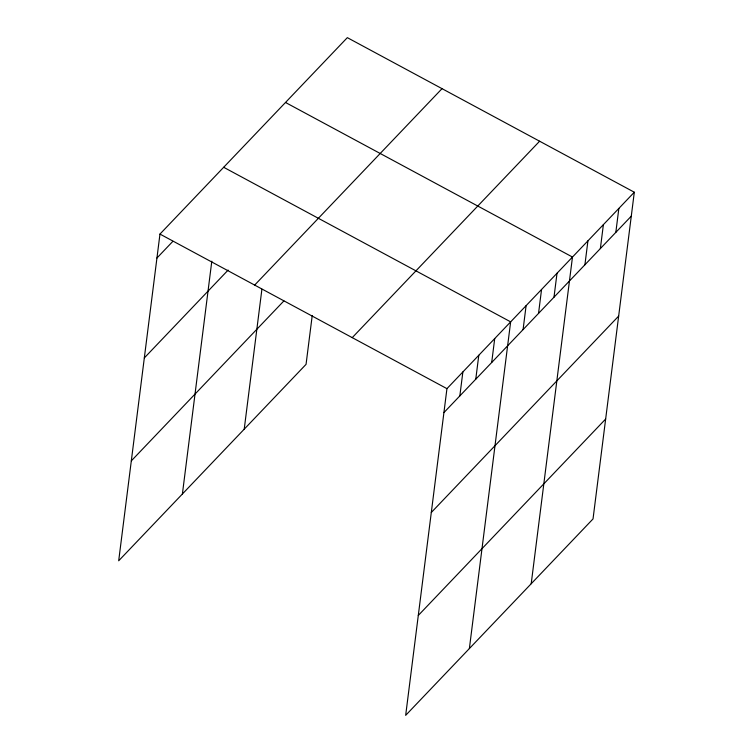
<?xml version="1.0" encoding="UTF-8"?>
<svg xmlns="http://www.w3.org/2000/svg" width="753" height="753" viewBox="0 0 753 753"><rect width="100%" height="100%" fill="white"/><g stroke="black" fill="none" stroke-linecap="round" stroke-linejoin="round"><path stroke-width="1.13" d="M634.308 192.222L446.943 388.652L405.669 715.35L593.035 518.921L634.308 192.222L347.331 37.65L159.965 234.079L118.692 560.778L306.057 364.348L312.231 315.507M182.395 493.996L211.809 261.178M244.226 429.172L261.903 289.237M459.838 395.899L462.869 371.954M475.764 379.201L478.795 355.256M491.69 362.504L494.721 338.558M469.373 648.568L510.647 321.86L223.669 167.288M523.081 329.607L526.102 305.662M538.536 313.399L541.558 289.453M553.992 297.2L557.022 273.245M531.204 583.744L572.478 257.046L285.5 102.474M584.912 264.783L587.933 240.838M600.367 248.584L603.388 224.629M615.822 232.376L618.853 208.43M156.944 258.025L172.87 241.327M144.322 357.929L228.121 270.082M254.665 285.086L442.03 88.656M131.314 460.874L283.9 300.908M352.235 337.636L539.609 141.216M443.912 412.597L631.278 216.167M431.29 512.501L618.655 316.081M418.291 615.446L605.657 419.016M159.965 234.079L446.943 388.652"/></g></svg>
